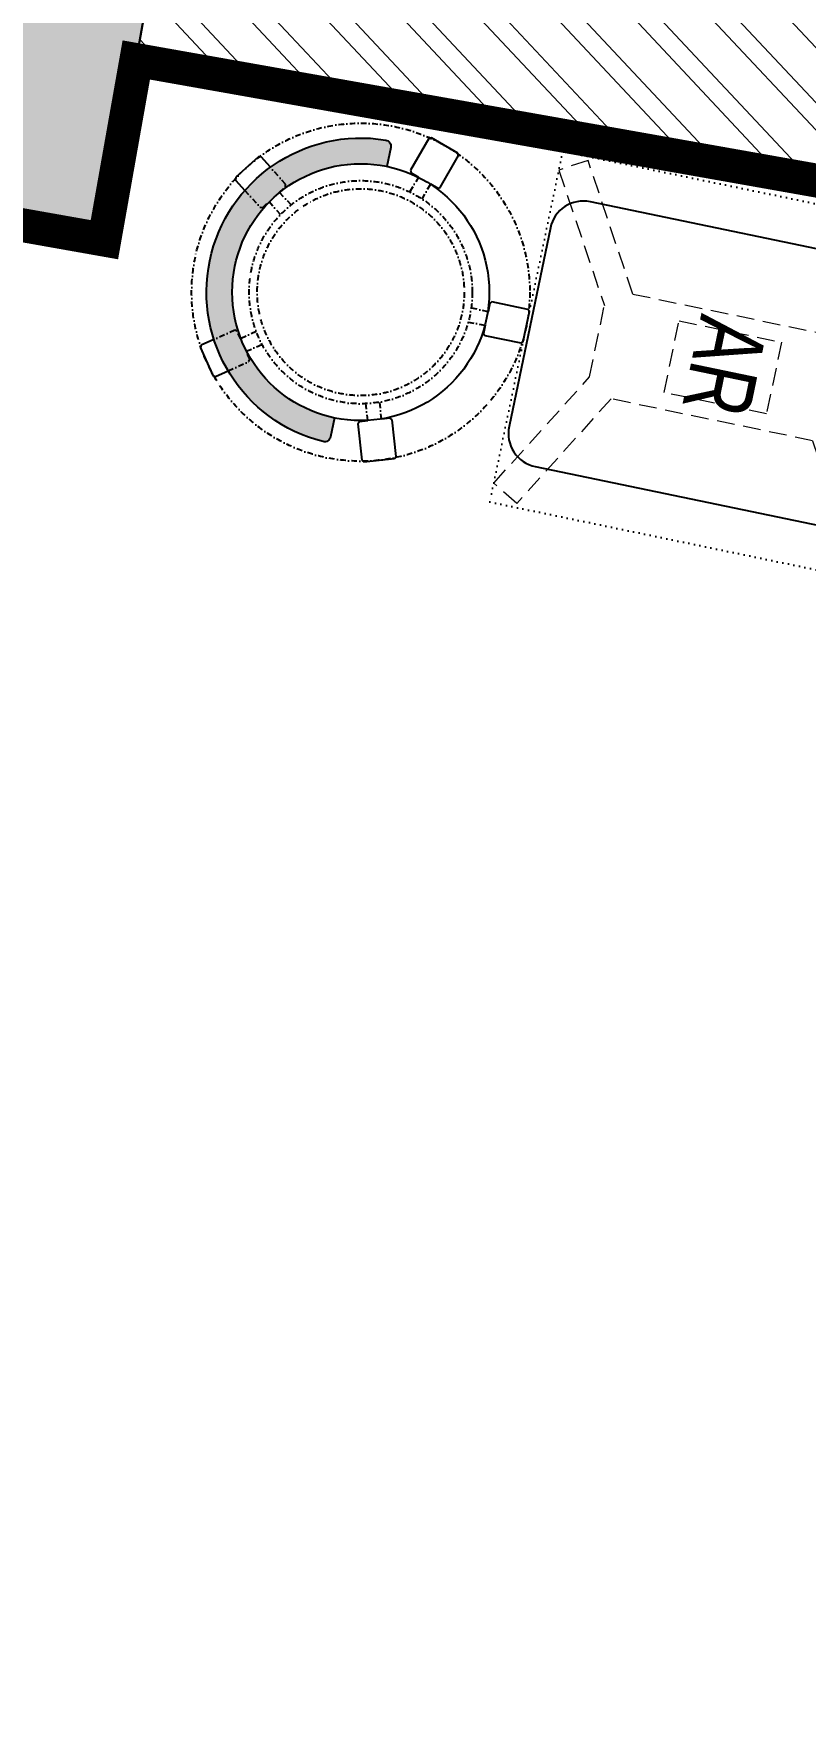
# Model space of a CAD drawing. Header units: feet. Extents: x 9520660 to 9546195, y -5934217 to -5925868.
# Drawn here: x 9536003 to 9537143, y -5929732 to -5927227 of the extents above; entities that cross this region are included whole.
import ezdxf

# ---------------------------------------------------------------- set-up
doc = ezdxf.new("R2010")
doc.units = ezdxf.units.FT
doc.header["$LTSCALE"] = 33
doc.header["$MEASUREMENT"] = 0
for name, pattern in [('ACAD_ISO03W100', [30, 12, -18]), ('DASHDOT2', [0.5, 0.25, -0.125, 0, -0.125]), ('DOT', [0.25, 0, -0.25]), ('HIDDEN2', [4.7624999999999975, 3.174999999999998, -1.587499999999999])]:
    doc.linetypes.add(name, pattern=pattern)
doc.layers.add('A-WALL', color=1, linetype='Continuous')
doc.layers.add('column', color=10, linetype='Continuous')
for name, color, linetype, lineweight in [('HATCH', 9, 'Continuous', 9), ('LENS-TEXT', 31, 'Continuous', 5), ('LENS_DIMENSION', 193, 'Continuous', 0), ('LK-FF&E FLOOR', 1, 'Continuous', 9), ('LK-MIRROR', 133, 'Continuous', 13), ('LN-ELEVATION-1', 81, 'Continuous', 25), ('LN-ELEVATION-2', 103, 'Continuous', 20), ('LN-ELEVATION-4', 145, 'Continuous', 13), ('LN-HATCH', 251, 'Continuous', 0)]:
    doc.layers.add(name, color=color, linetype=linetype, lineweight=lineweight)
doc.styles.add('LK TXT', font='GILC____.TTF', dxfattribs={"height": 100})

# ---------------------------------------------------------------- blocks, each defined once
blk = doc.blocks.new('A$Ccbeffd58')
at = {"layer": 'column'}
h = blk.add_hatch(color=8, dxfattribs=at)
h.dxf.hatch_style = 1
h.paths.add_polyline_path([(-23145.36127662659, 8358.487882614136), (-23405.36127567292, 8358.487882614136), (-23405.36127567292, 8028.487882614136), (-23145.36127662659, 8028.487882614136)])
h.paths.add_polyline_path([(-18006.36127567291, 8358.487882614136), (-18276.36127662658, 8358.487882614136), (-18276.36127662658, 8028.487882614136), (-18006.36127567291, 8028.487882614136)])
h.paths.add_polyline_path([(-17465.36127567291, 7848.487882137298), (-17205.36127567291, 7848.487882137298), (-17205.36127567291, 8358.487882614136), (-17465.36127567291, 8358.487882614136)])
h.paths.add_polyline_path([(-13043.43775081634, 7919.042037963866), (-13299.24733989406, 7964.412963810376), (-13376.10785961151, 7531.059277534485), (-13120.08288304042, 7485.768974831327)])
h.paths.add_polyline_path([(-9085.09804531373, 7216.982600682415), (-9340.913914680481, 7263.452033519745), (-9433.659996032715, 6740.532639026643), (-9177.655427025633, 6695.127131199464)])
h.paths.add_polyline_path([(-10191.09059333801, 2271.420639038086), (-9935.106239840856, 2226.605088070966), (-10007.65328121185, 1752.056497573853), (-10263.74902057927, 1796.891603946686)])
h.paths.add_polyline_path([(-14006.86066056555, 2452.176942850463), (-13921.18777370453, 2938.475086688996), (-14177.22821617126, 2983.582188606262), (-14262.24617862701, 2500.986493110657)])
h.paths.add_polyline_path([(-17465.36127567291, 2680.487882137299), (-17205.36127567291, 2680.487882137299), (-17205.36127567291, 3238.487882614136), (-17465.36127567291, 3238.487882614136)])
h.paths.add_polyline_path([(-23145.36127662659, 2680.487882137299), (-23405.36127567292, 2680.487882137299), (-23405.36127567292, 3010.487882137299), (-23145.36127662659, 3010.487882137299)])
at = {"layer": 'LN-HATCH'}
h = blk.add_hatch(dxfattribs=at)
h.set_pattern_fill('ANSI32', color=256, scale=222, angle=88.10999999999999)
h.set_pattern_definition([(133.11, (-3280598.147766057, 5458342.270781114), (-60.77608072651567, -56.89314995255626), []), (133.11, (-3280596.853455801, 5458381.493857941), (-60.77608072651567, -56.89314995255626), [])])
h.paths.add_polyline_path([(-18276.36127662658, 8098.487882137298), (-23145.36127662659, 8098.487882137298), (-23145.36127662659, 8358.487882614136), (-18276.36127662658, 8358.487882614136)])
h.paths.add_polyline_path([(-17465.36127567291, 8098.487882137298), (-18006.36127567291, 8098.487882137298), (-18006.36127567291, 8358.487882614136), (-17465.36127567291, 8358.487882614136)])
h.paths.add_polyline_path([(-23405.36127567292, 8028.487882614136), (-23145.36127662659, 8028.487882614136), (-23145.36127662659, 7728.487882137298), (-23405.36127567292, 7728.487882137298)])
h.paths.add_polyline_path([(-13299.24733989406, 7964.412963810376), (-13928.11376476288, 8075.950033187867), (-17205.36127567291, 8358.487882614136), (-17205.36127567291, 8078.487882137299), (-13334.30142593384, 7767.390025138855)])
h.paths.add_polyline_path([(-9341.102614637, 7262.388108602725), (-13043.43775081634, 7919.042037963866), (-13088.84325852291, 7663.037468669005), (-9386.508122027386, 7006.383543369359)])
h.paths.add_polyline_path([(909.8857962105579, 5444.251290304783), (-9085.098045349121, 7216.982600688935), (-9130.503551920876, 6960.97803875804), (864.4802885067445, 5188.246720881858)])
h.paths.add_polyline_path([(-1315.127201080322, 494.1959447860718), (-2126.464902950479, 636.0316346665732), (-1864.47186111122, 2113.196394179409), (-633.1692544836822, 1897.784076972383), (-606.9736973264596, 2045.479426500767), (-1986.032616749302, 2286.741221772635), (-2274.182164023255, 662.10129349619), (-9968.289528647903, 2009.119458640926), (-10007.65328121185, 1752.056497573853), (-1359.963894844055, 238.091139793396)])
h.paths.add_polyline_path([(-156.310391171181, 291.7685235658118), (716.7853437392762, 5214.442206233314), (864.4802885067445, 5188.246720881858), (-8.634417153690263, 265.4660807558912)])
h.paths.add_polyline_path([(-1019.621657371521, 442.4612979888916), (-8.599672972456801, 265.6599379153194), (-53.47032949946447, 9.36113943402469), (-1064.458351256326, 186.3564923033118)])
h.paths.add_polyline_path([(-10224.38825009716, 2053.955087784678), (-13961.74511241913, 2708.260366439819), (-14006.86066056555, 2452.176942850463), (-10263.74902057648, 1796.891603946686)])
h.paths.add_polyline_path([(-14217.13239002228, 2757.070253372193), (-14278.71927928924, 2768.840804576874), (-17205.36127567291, 2940.487882614135), (-17205.36127567291, 2680.487882137299), (-14310.87090110779, 2510.279701709747), (-14262.24617862701, 2500.986493110657)])
h.paths.add_polyline_path([(-17465.36127567291, 2940.487882614135), (-23145.36127662659, 2940.487882614135), (-23145.36127662659, 2680.487882137299), (-17465.36127567291, 2680.487882137299)])
h.paths.add_polyline_path([(-23405.36127567292, 3250.487882614136), (-23145.36127662659, 3250.487882614136), (-23145.36127662659, 3010.487882137299), (-23405.36127567292, 3010.487882137299)])
at = {"layer": 'A-WALL'}
blk.add_line((-9130.503553390501, 6960.97803068161), (864.4802885067445, 5188.246720881858), dxfattribs=at)
blk.add_lwpolyline([(909.8857962105579, 5444.251290304783), (-9085.098045349121, 7216.982600688935), (-9130.503551920876, 6960.97803875804), (864.4802885067445, 5188.246720881858)], close=True, dxfattribs=at)
at = {"layer": 'column'}
for p in [(-9085.098045349121, 7216.982600688935), (-9433.659996032715, 6740.532639026643)]:
    blk.add_line(p, (-9177.655426979065, 6695.127131462097), dxfattribs=at)
blk.add_lwpolyline([(-9085.09804531373, 7216.982600682415), (-9340.913914680481, 7263.452033519745), (-9433.659996032715, 6740.532639026643), (-9177.655427025633, 6695.127131199464)], close=True, dxfattribs=at)
blk = doc.blocks.new('AR')
at = {"layer": 'LN-ELEVATION-2', "linetype": 'DOT', "lineweight": 25}
blk.add_lwpolyline([(0, 13.41378593863919), (530, 13.41378593863919), (530, 593.4137859386392), (0, 593.4137859386392)], close=True, dxfattribs=at)
at = {"layer": 'LN-ELEVATION-2', "lineweight": 25}
blk.add_lwpolyline([(465, 68.22063546301797), (465, 538.2206354630179, 0.4142135623730951), (415, 588.2206354630177), (115, 588.2206354630177, 0.4142135623730951), (65, 538.2206354630179), (65, 68.22063546301797, 0.4142135623730951), (115, 18.22063546301797), (415, 18.22063546301797, 0.4142135623730951)], format="xyb", close=True, dxfattribs=at)
at = {"layer": 'LN-ELEVATION-4', "linetype": 'HIDDEN2', "ltscale": 0.25}
for points in [[(185.8456009030342, 448.8780772723258), (5.888936847448348, 554.0078910568263), (28.48512306064368, 593.350836840691), (211.0874861851335, 486.6754184374586)], [(344.154399111867, 448.8780772762837), (524.1110631600021, 554.0078910947777), (501.5148769393563, 593.3508368753828), (318.9125138223171, 486.6754184374586)], [(211.0874861851335, 486.6754184376913), (318.9125138223171, 486.6754184376913)], [(185.8456009030342, 144.472759603057), (185.8456009030342, 448.8780772723258)], [(344.154399111867, 448.8780772762837), (344.154399111867, 144.4727595990989)], [(185.8456009030342, 144.472759603057), (5.888936847448348, 39.34294581855647), (28.48512306064368, 3.46917659e-08), (211.0874861851335, 106.6754184379242)], [(344.154399111867, 144.4727595990989), (524.1110631600021, 39.34294578060508), (501.5148769393563, 0), (318.9125138223171, 106.6754184379242)], [(318.9125138223171, 106.6754184376914), (211.0874861851335, 106.6754184376914)]]:
    blk.add_lwpolyline(points, dxfattribs=at)
blk.add_lwpolyline([(210.8456009030342, 373.9866790841333), (319.154399111867, 373.9866790841333), (319.154399111867, 219.3641577917151), (210.8456009030342, 219.3641577917151)], close=True, dxfattribs=at)
blk = doc.blocks.new('DR STOOL')
at = {"layer": 'HATCH'}
h = blk.add_hatch(dxfattribs=at)
h.set_pattern_fill('ANSI36', color=250, angle=-90.00000000000001)
h.set_pattern_definition([(315, (-227.8099174643867, 917.3997257252777), (6.173926083235043, -1.683798022700468), [7.9375, -1.587499999999999, 0, -1.587499999999999])])
edge = h.paths.add_edge_path()
edge.add_line((-190.0000000041909, 4.511094e-10), (-218.6899174675346, 4.511094e-10))
edge.add_arc((-218.6899174670689, 9.120000000388245), 9.119999999940092, 177.6119845363388, 269.9999999996136, ccw=False)
edge.add_arc((-1.8626451e-09, 3.565219e-10), 228.000000002257, 2.3880154632688004, 177.6119845367313, ccw=False)
edge.add_arc((218.6899174633436, 9.120000000497384), 9.120000000051716, -90.00000000034493, 2.3880154629299, ccw=False)
edge.add_line((218.6899174633436, 4.511094e-10), (190, 4.511094e-10))
edge.add_arc((-1.8626451e-09, 4.511094e-10), 190.000000001979, -1.27e-14, 180)
at = {"layer": 'LN-ELEVATION-1', "color": 1, "ltscale": 100}
for p, q in [((-128.6221585394814, 215.4841044476634), (-165.2704676063731, 189.0243927398114)), ((-124.7228340068832, 214.8545704018979), (-128.6221585394814, 215.4841044476634)), ((-112.6981821293011, 198.1996966340157), (-124.7228340068832, 214.8545704018979)), ((124.7553772013634, 214.9803744515593), (112.5488144652918, 198.2845540212292)), ((128.7014972954057, 215.5933048763618), (124.7553772013634, 214.9803744515593)), ((128.7014972954057, 215.5933048763618), (124.7553772013634, 214.9803744515593)), ((165.1911288509145, 188.915192311113), (128.7014972954057, 215.5933048763618)), ((165.1911288509145, 188.915192311113), (128.7014972954057, 215.5933048763618)), ((-165.2704676063731, 189.0243927398114), (-165.9069543029182, 185.0820035930228)), ((-165.9069543029182, 185.0820035930228), (-153.8003208162263, 168.3135803133482)), ((153.6734594982117, 168.4294150282658), (165.7973639420234, 185.0121775862135)), ((165.7973639420234, 185.0121775862135), (165.1911288509145, 188.915192311113)), ((165.7973639420234, 185.0121775862135), (165.1911288509145, 188.915192311113)), ((-191.2928382232785, -35.45407700946089), (-242.9550312487409, -52.24013893969095)), ((-187.9259491492994, -37.1695928365807), (-191.2928382232785, -35.45407700946089)), ((-184.1424400564283, -48.81403796559607), (-187.9259491492994, -37.1695928365807)), ((188.0651108901948, -36.96233201187715), (184.0504167033359, -49.19388854173303)), ((191.3981811110861, -35.27656588272658), (188.0651108901948, -36.96233201187715)), ((243.0100176925771, -52.21682526778022), (191.3981811110861, -35.27656588272658)), ((-242.9550312487409, -52.24013893969095), (-244.7482102331705, -55.75945052818861)), ((-244.7482102331705, -55.75945052818861), (-230.7800458371639, -98.74904560100549)), ((-173.8639617776498, -80.4479453730819), (-177.8421125086024, -68.2044548037811)), ((177.6922140880488, -68.56540505095472), (173.8739495249465, -80.1985000452405)), ((230.715890809428, -98.7280946081737), (244.8123673382215, -55.78040257930116)), ((244.8123673382215, -55.78040257930116), (243.0100176925771, -52.21682526778022)), ((-230.7800458371639, -98.74904560100549), (-227.2218665438704, -100.5620286722478)), ((-227.2218665438704, -100.5620286722478), (-175.5596735184081, -83.7759667420105)), ((-175.5596735184081, -83.7759667420105), (-173.8639617776498, -80.4479453730819)), ((173.8739495249465, -80.1985000452405), (175.5794035866856, -83.5704969359358)), ((175.5794035866856, -83.5704969359358), (227.1912401677109, -100.5107563209894)), ((227.1912401677109, -100.5107563209894), (230.715890809428, -98.7280946081737)), ((-22.72193054761737, -190.2142363802995), (-25.39390889601782, -192.886214728569)), ((-25.39390889601782, -192.886214728569), (-25.39390889601782, -247.2070584567482)), ((-10.47823652112856, -190.2142363802995), (-22.72193054761737, -190.2142363802995)), ((22.78362171910703, -190.2142363802995), (9.910054048988968, -190.2142363802995)), ((25.42475448176265, -192.8553691428751), (22.78362171910703, -190.2142363802995)), ((25.42475448176265, -247.1762128710543), (25.42475448176265, -192.8553691428751)), ((-25.39390889601782, -247.2070584567482), (-22.60096735274419, -250)), ((-22.60096735274419, -250), (22.60096735274419, -250)), ((22.60096735274419, -250), (25.42475448176265, -247.1762128710543))]:
    blk.add_line(p, q, dxfattribs=at)
at = {"layer": 'LN-ELEVATION-1', "linetype": 'DASHDOT2'}
for p, q in [((-92.92521573789418, 170.8129362839827), (-112.6981821293011, 198.1996966340157)), ((112.5488144652918, 198.2845540212292), (92.69529851106927, 171.1294289919315)), ((-153.8003208162263, 168.3135803133482), (-134.1093360339291, 141.0403694751003)), ((-103.4542870586738, 159.9154408004979), (-93.52748446213081, 167.0824927485227)), ((-88.15393704269081, 139.4771787207864), (-103.4542870586738, 159.9154408004979)), ((-93.52748446213081, 167.0824927485227), (-92.92521573789418, 170.8129362839827)), ((103.6608748426661, 159.8406005539291), (88.19885099539533, 139.4487815762331)), ((92.69529851106927, 171.1294289919315), (93.26858203159645, 167.4385604566923)), ((93.26858203159645, 167.4385604566923), (103.6608748426661, 159.8406005539291)), ((133.7372852512635, 141.1612321265929), (153.6734594982117, 168.4294150282658)), ((-134.1093360339291, 141.0403694751003), (-130.4219571123831, 140.4450534014686)), ((-130.4219571123831, 140.4450534014686), (-119.9844727469608, 147.9808124662595)), ((-119.9844727469608, 147.9808124662595), (-105.3687285655178, 126.9741353208374)), ((105.4096150295809, 126.94019481352), (120.1194891873747, 147.8074627162714)), ((120.1194891873747, 147.8074627162714), (130.0033113472163, 140.5812532722048)), ((130.0033113472163, 140.5812532722048), (133.7372852512635, 141.1612321265929)), ((-159.954806596972, -40.49024384317454), (-184.1424400564283, -48.81403796559607)), ((184.0504167033359, -49.19388854173303), (159.8786162491887, -40.79004861696012)), ((-177.8421125086024, -68.2044548037811), (-153.4148110738024, -60.73628028803068)), ((153.3006618716754, -61.02382378749462), (177.6922140880488, -68.56540505095472)), ((-10.92024635523557, -164.6382343793375), (-10.47823652112856, -190.2142363802995)), ((9.910054048988968, -190.2142363802995), (10.35584833659231, -164.674698740353))]:
    blk.add_line(p, q, dxfattribs=at)
at = {"layer": 'LN-ELEVATION-1', "color": 1, "ltscale": 100}
blk.add_lwpolyline([(-190.0000000023283, 0), (-218.6899174656719, 0, -0.4264743413925903), (-227.8019973598421, 9.5, -0.959166304662544), (227.8019973593764, 9.5, -0.4264743413925903), (218.6899174647406, 0), (190.0000000013969, 0)], format="xyb", dxfattribs=at)
at = {"layer": 'LN-ELEVATION-1', "linetype": 'DASHDOT2'}
for radius in [250, 165, 153]:
    blk.add_circle((0, 0), radius, dxfattribs=at)
at = {"layer": 'LN-ELEVATION-1', "color": 1, "ltscale": 100}
blk.add_circle((0, 0), 190, dxfattribs=at)

msp = doc.modelspace()

# ---------------------------------------------------------------- linework, layer by layer
at = {"layer": 'LK-MIRROR', "linetype": 'ACAD_ISO03W100', "ltscale": 0.05, "const_width": 50}
msp.add_lwpolyline([(9534854.743406072, -5927035.589207808), (9535898.533509724, -5927220.256477315), (9535851.381635204, -5927486.107381565), (9536107.386204354, -5927531.512889436), (9536154.538079482, -5927265.661981864), (9537608.896435743, -5927523.610066494)], dxfattribs=at)

# ---------------------------------------------------------------- block references
at = {"layer": 'LENS_DIMENSION'}
msp.add_blockref('A$Ccbeffd58', (9545285.041631384, -5934226.640020618), dxfattribs=at)
at = {"layer": 'LK-FF&E FLOOR', "rotation": 78.2613360978442}
for name, p in [('DR STOOL', (9536486.388148654, -5927609.095780194)), ('AR', (9537258.248832192, -5928040.144384785))]:
    msp.add_blockref(name, p, dxfattribs=at)

# ---------------------------------------------------------------- texts
at = {"layer": 'LENS-TEXT', "color": 0, "linetype": 'Continuous', "ltscale": 3, "insert": (9537024.71765546, -5927719.264932587), "char_height": 100, "attachment_point": 5, "rotation": 258.26133609784415, "style": 'LK TXT'}
msp.add_mtext_dynamic_manual_height_columns('AR', width=237.4408088319178, gutter_width=12.5, heights=[0], dxfattribs=at)

doc.saveas('drawing.dxf')
